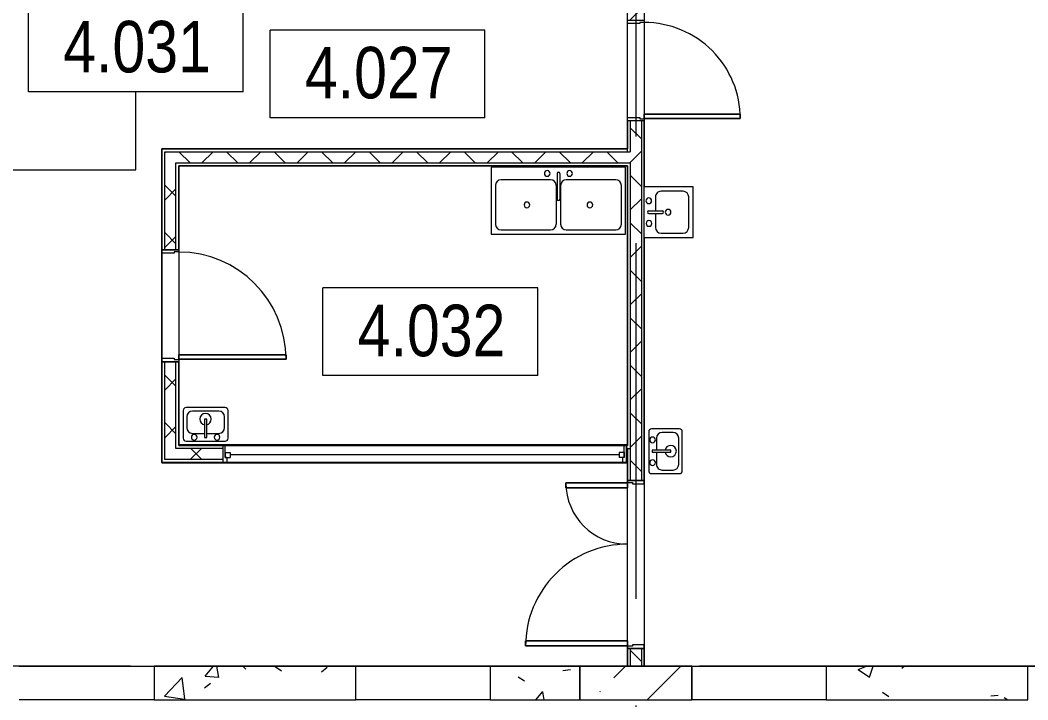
# Model space of a CAD drawing. Header units: millimetres. Extents: x 48966 to 294585, y -43515 to 30344.
# Drawn here: x 225481 to 234477, y -31683 to -25613 of the extents above; entities that cross this region are included whole.
import ezdxf

# ---------------------------------------------------------------- set-up
doc = ezdxf.new("R2010")
doc.units = ezdxf.units.MM
doc.linetypes.add('Осевые', pattern=[6350, 1270, -952.5, 3175, -952.5])
for name, color, linetype, lineweight in [('Двери', 7, 'Continuous', 9), ('Каркас_Импост', 7, 'Continuous', 9), ('Марки помещений', 7, 'Continuous', 9), ('Обобщенные модели', 7, 'Continuous', 9), ('Обобщенные модели-1', 7, 'Continuous', 18), ('Общие ребра', 7, 'Continuous', 9), ('Окна', 7, 'Continuous', 9), ('Оси-2', 7, 'Осевые', 9), ('Остекление', 7, 'Continuous', 9), ('Панель', 7, 'Continuous', 9), ('Перекрытия', 7, 'Continuous', 9), ('Стены', 7, 'Continuous', 9), ('Стены-1', 7, 'Continuous', 18), ('Штриховка разреза-1', 7, 'Continuous', 9)]:
    doc.layers.add(name, color=color, linetype=linetype, lineweight=lineweight)
doc.layers.add('Сантехнические приборы-1', color=7, linetype='Continuous', lineweight=9, true_color=0xaaaaaa)
doc.styles.add('Arial Narrow_1', font='Arial Narrow.ttf', dxfattribs={"height": 460})
pattern_1 = [(45, (108045.05, 0), (-212.132, 212.132), []), (135, (108045.05, 0), (-212.132, -212.132), [])]
pattern_2 = [(50, (108045, 0), (1457.472, -127.512), [152.4, -1676.4]), (355, (108045, 0), (-281.942, 1528.454), [121.92, -1341.12]), (100.451, (108166.5, -10.6), (1175.541, 1400.933), [129.52, -1424.721]), (46.184, (108045, 406.4), (2168.632, -336.342), [228.6, -2514.6]), (96.636, (108225.8, 378.4), (1899.22, 1979.42), [194.28, -2137.08]), (351.184, (108045, 406.4), (1899.24, 1979.402), [182.88, -2011.68]), (21, (108248.2, 304.8), (1212.915, -818.121), [152.4, -1676.4]), (326, (108248.2, 304.8), (494.417, 1473.504), [121.92, -1341.12]), (71.451, (108349.3, 236.6), (1707.337, 655.37), [129.52, -1424.721]), (37.5, (108045.05, 0), (24.7094, 676.4402), [67.056, -1257.808, 67.056, -1294.384, -1346.2]), (37.5, (108045.05, 0), (24.7094, 676.4402), [-2686.304, 67.056, -1279.144]), (7.5, (108045.05, 0), (534.5577, 801.4443), [67.056, -709.168, 67.056, -1227.328, -513.08]), (7.5, (108045.05, 0), (534.5577, 801.4443), [-2070.608, 67.056, -446.024]), (327.5, (107591.9, 0), (1084.7275, -45.8312), [67.056, -440.944, 67.056, -1517.904, -2103.12]), (327.5, (107591.9, 0), (1084.7275, -45.8312), [-2092.96, 67.056, -2036.064]), (317.5, (107388.7, 0), (1185.0347, 203.4135), [67.056, -593.344, 67.056, -985.52, -1493.52]), (317.5, (107388.7, 0), (1185.0347, 203.4135), [-1712.976, 67.056, -1426.464])]

# ---------------------------------------------------------------- blocks, each defined once
blk = doc.blocks.new('Обобщенные модели 21 - Обобщенные модели 21-1193761-План 4-го этажа на отм_ _6_600')
at = {"layer": 'Обобщенные модели'}
h = blk.add_hatch(dxfattribs=at)
h.set_pattern_fill('FP_7', color=256, style=0, pattern_type=2)
h.set_pattern_definition([(45, (0, 0), (-493.914, 493.914), []), (45, (493.9, 0), (-493.914, 493.914), [873.125, -174.625, 6.706, -167.919])])
h.paths.add_polyline_path([(122431.6, -31682.9), (123431.6, -31682.9), (123431.6, -31382.9), (122431.6, -31382.9)], flags=0)
at = {"layer": 'Обобщенные модели-1'}
for p, q in [((123431.6, -31382.9), (122431.6, -31382.9)), ((122431.6, -31382.9), (122431.6, -31682.9)), ((123431.6, -31682.9), (123431.6, -31382.9)), ((122431.6, -31682.9), (123431.6, -31682.9))]:
    blk.add_line(p, q, dxfattribs=at)
blk = doc.blocks.new('Дверь - Однопольная - ДВ10__21х9-6240642-План 4-го этажа на отм_ _6_600')
at = {"layer": 'Двери'}
for p, q in [((-429, -75), (-389, -75)), ((-429, -933), (-429, -75)), ((-389, -75), (-389, -933)), ((-389, -933), (-429, -933))]:
    blk.add_line(p, q, dxfattribs=at)
blk.add_arc((-429, -75), 858, 270, 0, dxfattribs=at)
at = {"layer": 'Каркас_Импост'}
for p, q in [((-450, 75), (-420, 75)), ((-450, -75), (-450, 75)), ((-420, 75), (-420, -35)), ((420, 75), (450, 75)), ((420, -35), (420, 75)), ((450, 75), (450, -75)), ((-430, -75), (-450, -75)), ((-430, -35), (-430, -75)), ((-420, -35), (-430, -35)), ((430, -35), (420, -35)), ((430, -75), (430, -35)), ((450, -75), (430, -75))]:
    blk.add_line(p, q, dxfattribs=at)
at = {"layer": 'Панель'}
for p, q in [((-389, -75), (-429, -75)), ((-429, -75), (-429, -933)), ((-389, -933), (-389, -75)), ((-429, -933), (-389, -933))]:
    blk.add_line(p, q, dxfattribs=at)
blk = doc.blocks.new('Дверь - Полуторная_001 - ДВ3_21-15-6256096-План 4-го этажа на отм_ _6_600')
at = {"layer": 'Двери'}
for p, q in [((-684, 984), (-729, 984)), ((-729, 984), (-729, 75)), ((-684, 75), (-684, 984)), ((684, 75), (684, 624)), ((684, 624), (729, 624)), ((729, 624), (729, 75)), ((-729, 75), (-684, 75)), ((729, 75), (684, 75))]:
    blk.add_line(p, q, dxfattribs=at)
for centre, radius, start, end in [((-729, 75), 909, 360, 90), ((729, 75), 549, 90, 180)]:
    blk.add_arc(centre, radius, start, end, dxfattribs=at)
at = {"layer": 'Каркас_Импост'}
for p, q in [((-730, 75), (-750, 75)), ((-750, 75), (-750, -75)), ((-730, 30), (-730, 75)), ((-720, 30), (-730, 30)), ((-720, -75), (-720, 30)), ((730, 30), (720, 30)), ((720, 30), (720, -75)), ((750, 75), (730, 75)), ((730, 75), (730, 30)), ((750, -75), (750, 75)), ((-750, -75), (-720, -75)), ((720, -75), (750, -75))]:
    blk.add_line(p, q, dxfattribs=at)
at = {"layer": 'Панель'}
for p, q in [((-729, 984), (-684, 984)), ((-729, 75), (-729, 984)), ((-684, 984), (-684, 75)), ((684, 624), (684, 75)), ((729, 624), (684, 624)), ((729, 75), (729, 624)), ((-684, 75), (-729, 75)), ((684, 75), (729, 75))]:
    blk.add_line(p, q, dxfattribs=at)
blk = doc.blocks.new('Дверь - Однопольная - ДВ10__21х10-6251286-План 4-го этажа на отм_ _6_600')
at = {"layer": 'Двери'}
for p, q in [((-479, -75), (-439, -75)), ((-479, -1033), (-479, -75)), ((-439, -75), (-439, -1033)), ((-439, -1033), (-479, -1033))]:
    blk.add_line(p, q, dxfattribs=at)
blk.add_arc((-479, -75), 958, 270, 0, dxfattribs=at)
at = {"layer": 'Каркас_Импост'}
for p, q in [((-500, 75), (-470, 75)), ((-500, -75), (-500, 75)), ((-470, 75), (-470, -35)), ((470, 75), (500, 75)), ((470, -35), (470, 75)), ((500, 75), (500, -75)), ((-480, -75), (-500, -75)), ((-480, -35), (-480, -75)), ((-470, -35), (-480, -35)), ((480, -35), (470, -35)), ((480, -75), (480, -35)), ((500, -75), (480, -75))]:
    blk.add_line(p, q, dxfattribs=at)
at = {"layer": 'Панель'}
for p, q in [((-439, -75), (-479, -75)), ((-479, -75), (-479, -1033)), ((-439, -1033), (-439, -75)), ((-479, -1033), (-439, -1033))]:
    blk.add_line(p, q, dxfattribs=at)
blk = doc.blocks.new('Кухонная мойка-Двойная - 1200 x 600 мм 2-4969073-План 4-го этажа на отм_ _6_600')
at = {"layer": 'Сантехнические приборы-1'}
for p, q in [((615.7, 302.3), (-584.3, 302.3)), ((-584.3, 302.3), (-584.3, -297.7)), ((615.7, -297.7), (615.7, 302.3)), ((-54.2, 188), (-495.4, 188)), ((3, 245.2), (3, 15)), ((28.4, 245.2), (28.4, 15)), ((526.8, 188), (85.5, 188)), ((-546.2, 137.2), (-546.2, -208.8)), ((-3.4, 137.2), (-3.4, -208.8)), ((34.7, 137.2), (34.7, -208.8)), ((577.6, -208.8), (577.6, 137.2)), ((-495.4, -259.6), (-54.2, -259.6)), ((85.5, -259.6), (526.8, -259.6)), ((-584.3, -297.7), (615.7, -297.7))]:
    blk.add_line(p, q, dxfattribs=at)
for centre, radius, start, end in [((-84.3, 245.2), 25.4, 360, 180), ((115.7, 245.2), 25.4, 360, 180), ((-495.4, 137.2), 50.8, 90, 180), ((-84.3, 245.2), 25.4, 180, 360), ((-54.2, 137.2), 50.8, 360, 90), ((15.7, 245.2), 12.7, 360, 180), ((85.5, 137.2), 50.8, 90, 180), ((115.7, 245.2), 25.4, 180, 0), ((526.8, 137.2), 50.8, 360, 90), ((15.7, 15), 12.7, 180, 0), ((-265.3, -35.8), 25.4, 0, 180), ((-265.3, -35.8), 25.4, 180, 360), ((296.6, -35.8), 25.4, 0, 180), ((296.6, -35.8), 25.4, 180, 360), ((-495.4, -208.8), 50.8, 180, 270), ((-54.2, -208.8), 50.8, 270, 0), ((85.5, -208.8), 50.8, 180, 270), ((526.8, -208.8), 50.8, 270, 0)]:
    blk.add_arc(centre, radius, start, end, dxfattribs=at)
blk = doc.blocks.new('Раковина-Одиночная-2D_400х300 - 400 x 300 мм-V58-План 4-го этажа на отм_ _6_600')
at = {"layer": 'Сантехнические приборы-1'}
for p, q in [((131.7, 389.6), (131.7, 140.4)), ((131.7, 389.6), (131.7, 140.4)), ((506.3, 415), (157.1, 415)), ((506.3, 415), (157.1, 415)), ((449.1, 383.3), (214.2, 383.3)), ((531.7, 140.4), (531.7, 389.6)), ((531.7, 140.4), (531.7, 389.6)), ((163.4, 332.5), (163.4, 235.7)), ((341.2, 311.4), (322.2, 311.4)), ((322.2, 311.4), (322.2, 146.8)), ((341.2, 146.8), (341.2, 311.4)), ((499.9, 235.7), (499.9, 332.5)), ((214.2, 184.9), (322.2, 184.9)), ((341.2, 184.9), (449.1, 184.9)), ((157.1, 115), (506.3, 115)), ((157.1, 115), (506.3, 115)), ((322.2, 146.8), (341.2, 146.8)), ((231.8, 75), (591.8, 75))]:
    blk.add_line(p, q, dxfattribs=at)
for centre, radius, start, end in [((157.1, 389.6), 25.4, 90, 180), ((157.1, 389.6), 25.4, 90, 180), ((214.2, 332.5), 50.8, 90, 180), ((330.5, 311.4), 50.8, 360, 180), ((449.1, 332.5), 50.8, 360, 90), ((506.3, 389.6), 25.4, 360, 90), ((506.3, 389.6), 25.4, 360, 90), ((330.5, 311.4), 50.8, 180, 260.54555), ((330.5, 311.4), 50.8, 282.16552, 0), ((214.2, 235.7), 50.8, 180, 270), ((449.1, 235.7), 50.8, 270, 0), ((157.1, 140.4), 25.4, 180, 270), ((157.1, 140.4), 25.4, 180, 270), ((230.1, 150), 25.4, 360, 180), ((230.1, 150), 25.4, 180, 0), ((433.3, 150), 25.4, 360, 180), ((433.3, 150), 25.4, 180, 360), ((506.3, 140.4), 25.4, 270, 360), ((506.3, 140.4), 25.4, 270, 0)]:
    blk.add_arc(centre, radius, start, end, dxfattribs=at)
blk = doc.blocks.new('Кухонная мойка-Островок - 450 x 450 мм-4968301-План 4-го этажа на отм_ _6_600')
at = {"layer": 'Сантехнические приборы-1'}
for p, q in [((-209.3, 213), (-209.3, -222.7)), ((240.7, -222.7), (240.7, 213)), ((3, 113), (-120.4, 113)), ((3, 170.2), (3, 53.1)), ((28.4, 170.2), (28.4, 53.1)), ((151.8, 113), (28.4, 113)), ((-171.2, 62.2), (-171.2, -133.8)), ((202.6, -133.8), (202.6, 62.2)), ((-209.3, -222.7), (240.7, -222.7)), ((-120.4, -184.6), (151.8, -184.6))]:
    blk.add_line(p, q, dxfattribs=at)
for centre, radius, start, end in [((-84.3, 170.2), 25.4, 360, 180), ((15.7, 170.2), 12.7, 360, 180), ((117.3, 172.3), 25.4, 360, 180), ((-120.4, 62.2), 50.8, 90, 180), ((-84.3, 170.2), 25.4, 180, 0), ((117.3, 172.3), 25.4, 180, 0), ((151.8, 62.2), 50.8, 360, 90), ((15.7, 0), 25.4, 360, 180), ((15.7, 0), 25.4, 180, 0), ((15.7, 53.1), 12.7, 180, 0), ((-120.4, -133.8), 50.8, 180, 270), ((151.8, -133.8), 50.8, 270, 0)]:
    blk.add_arc(centre, radius, start, end, dxfattribs=at)
blk = doc.blocks.new('Фрамуга - 3600 x 1000 мм-6819923-План 4-го этажа на отм_ _6_600')
at = {"layer": 'Каркас_Импост'}
for p, q in [((-1806.35, 75), (-1838.1, 75)), ((-1819.05, 29.45), (-1774.6, 29.45)), ((-1819.05, -15), (-1819.05, 29.45)), ((-1819.05, 29.45), (-1806.35, 29.45)), ((-1819.05, 29.45), (-1819.05, -75)), ((-1806.35, 75), (-1806.35, 29.45)), ((-1774.6, -15), (-1774.6, 29.45)), ((1698.4, -15), (1698.4, 29.45)), ((1742.85, 29.45), (1698.4, 29.45)), ((1730.15, 75), (1761.9, 75)), ((1730.15, 29.45), (1730.15, 75)), ((1730.15, 29.45), (1742.85, 29.45)), ((1742.85, -15), (1742.85, 29.45)), ((1742.85, 29.45), (1742.85, -75)), ((-1838.1, -75), (-1819.05, -75)), ((-1819.05, -15), (-1774.6, -15)), ((1742.85, -15), (1698.4, -15)), ((1761.9, -75), (1742.85, -75))]:
    blk.add_line(p, q, dxfattribs=at)
at = {"layer": 'Остекление'}
blk.add_line((-1774.6, 7.225), (1698.4, 7.225), dxfattribs=at)
blk = doc.blocks.new('Марка помещения_Р - Марка помещения-4575829-План 4-го этажа на отм_ _6_600')
at = {"layer": 'Марки помещений'}
for p, q in [((-4.79375, -1.95625), (-4.79375, 1.95625)), ((4.79375, 1.95625), (-4.79375, 1.95625)), ((4.79375, -1.95625), (4.79375, 1.95625)), ((4.79375, -1.95625), (-4.79375, -1.95625))]:
    blk.add_line(p, q, dxfattribs=at)

msp = doc.modelspace()

# ---------------------------------------------------------------- hatches: boundary and pattern name
at = {"layer": 'Штриховка разреза-1'}
h = msp.add_hatch(dxfattribs=at)
h.set_pattern_fill('FP_5', color=256, style=0, pattern_type=2)
h.set_pattern_definition(pattern_1)
h.paths.add_polyline_path([(231026.7, -31382.9), (231026.7, -31222.9), (230926.7, -31222.9), (230926.7, -31382.9)], flags=0)
h.paths.add_polyline_path([(230926.7, -29440.4), (231026.7, -29440.4), (231026.7, -26512.9), (230926.7, -26512.9), (230926.7, -29437.8)], flags=0)
h.paths.add_polyline_path([(230926.7, -25612.9), (231026.7, -25612.9), (231026.7, -24532.9), (230926.7, -24532.9), (230926.7, -25382.3)], flags=0)
h = msp.add_hatch(dxfattribs=at)
h.set_pattern_fill('FP_5', color=256, style=0, pattern_type=2)
h.set_pattern_definition(pattern_1)
h.paths.add_polyline_path([(226871.7, -26887.8), (230926.7, -26887.8), (230926.7, -26787.8), (226771.7, -26787.8), (226771.7, -26887.8)], flags=0)
h = msp.add_hatch(dxfattribs=at)
h.set_pattern_fill('FP_5', color=256, style=0, pattern_type=2)
h.set_pattern_definition(pattern_1)
h.paths.add_polyline_path([(226871.7, -29537.8), (226871.7, -28662.8), (226771.7, -28662.8), (226771.7, -29537.8)], flags=0)
h.paths.add_polyline_path([(226871.7, -27662.8), (226871.7, -26887.8), (226771.7, -26887.8), (226771.7, -27662.8)], flags=0)
h = msp.add_hatch(dxfattribs=at)
h.set_pattern_fill('FP_5', color=256, style=0, pattern_type=2)
h.set_pattern_definition(pattern_1)
h.paths.add_polyline_path([(227292.7, -29537.8), (227292.7, -29437.8), (226871.7, -29437.8), (226871.7, -29537.8), (226896.7, -29537.8)], flags=0)
h.paths.add_polyline_path([(230901.7, -29537.8), (230901.7, -29440.4), (230926.7, -29440.4), (230926.7, -29437.8), (230892.7, -29437.8), (230892.7, -29537.8)], flags=0)
h = msp.add_hatch(dxfattribs=at)
h.set_pattern_fill('FP_5', color=256, style=0, pattern_type=2)
h.set_pattern_definition(pattern_1)
h.paths.add_polyline_path([(230926.7, -29722.9), (231026.7, -29722.9), (231026.7, -29440.4), (230926.7, -29440.4), (230926.7, -29596.3)], flags=0)
h = msp.add_hatch(dxfattribs=at)
h.set_pattern_fill('FP_8', color=256, style=0, pattern_type=2)
h.set_pattern_definition(pattern_2)
h.paths.add_polyline_path([(226676.7, -31682.9), (228476.7, -31682.9), (228476.7, -31382.9), (226676.7, -31382.9)], flags=0)
h.paths.add_polyline_path([(230204.6, -31682.9), (230476.7, -31682.9), (230476.7, -31382.9), (229676.7, -31382.9), (229676.7, -31682.9)], flags=0)
h = msp.add_hatch(dxfattribs=at)
h.set_pattern_fill('FP_8', color=256, style=0, pattern_type=2)
h.set_pattern_definition(pattern_2)
h.paths.add_polyline_path([(236476.7, -31682.9), (236476.7, -31382.9), (235676.7, -31382.9), (235676.7, -31682.9)], flags=0)
h.paths.add_polyline_path([(233826.9, -31682.9), (234476.7, -31682.9), (234476.7, -31382.9), (232676.7, -31382.9), (232676.7, -31682.9)], flags=0)

# ---------------------------------------------------------------- linework, layer by layer
at = {"layer": 'Марки помещений'}
for p, q in [((226512.8, -26949.8), (226512.8, -26252.6)), ((224435.6, -26949.8), (226512.8, -26949.8))]:
    msp.add_line(p, q, dxfattribs=at)
at = {"layer": 'Общие ребра'}
for p, q in [((230901.7, -26512.9), (230901.7, -26760.8)), ((230926.7, -26512.9), (230926.7, -26787.8)), ((231026.7, -26512.9), (231026.7, -29440.4)), ((231051.7, -29440.4), (231051.7, -26512.9)), ((226746.7, -26787.8), (226746.7, -26912.8)), ((226771.7, -26787.8), (230901.7, -26787.8)), ((226771.7, -26887.8), (226771.7, -26787.8)), ((230901.7, -26787.8), (230901.7, -26762.8)), ((230901.7, -26787.8), (230926.7, -26787.8)), ((226771.7, -26912.8), (226771.7, -26887.8)), ((226871.7, -26887.8), (230901.7, -26887.8)), ((226871.7, -26912.8), (226871.7, -26887.8)), ((230901.7, -26887.8), (230926.7, -26887.8)), ((230926.7, -26887.8), (230926.7, -29437.8)), ((226746.7, -26912.8), (226746.7, -27662.8)), ((226771.7, -27662.8), (226771.7, -26912.8)), ((226871.7, -27662.8), (226871.7, -26912.8)), ((226896.7, -27662.8), (226896.7, -26912.8)), ((226746.7, -28662.8), (226746.7, -29562.8)), ((226771.7, -29537.8), (226771.7, -28662.8)), ((226871.7, -29437.8), (226871.7, -28662.8)), ((226896.7, -29412.8), (226896.7, -28662.8)), ((226898.7, -29410.8), (226896.7, -29410.8)), ((226896.7, -29410.8), (226896.7, -29412.8)), ((226896.7, -29412.8), (226898.7, -29412.8)), ((226903.7, -29410.8), (226898.7, -29410.8)), ((230899.7, -29410.8), (226903.7, -29410.8)), ((230901.7, -29410.8), (230899.7, -29410.8)), ((226896.7, -29437.8), (226871.7, -29437.8)), ((227292.7, -29437.8), (226896.7, -29437.8)), ((230901.7, -29437.8), (230892.7, -29437.8)), ((230901.7, -29437.8), (230926.7, -29437.8)), ((230926.7, -29440.4), (230926.7, -29722.9)), ((231026.7, -29440.4), (231026.7, -29722.9)), ((231051.7, -29722.9), (231051.7, -29440.4)), ((226871.7, -29537.8), (226771.7, -29537.8)), ((226896.7, -29537.8), (226871.7, -29537.8)), ((227292.7, -29537.8), (226896.7, -29537.8)), ((230901.7, -29537.8), (230892.7, -29537.8)), ((230901.7, -29562.8), (230901.7, -29722.9)), ((230926.7, -31222.9), (230926.7, -31382.9)), ((231026.7, -31222.9), (231026.7, -31382.9)), ((231051.7, -31382.9), (231051.7, -31222.9))]:
    msp.add_line(p, q, dxfattribs=at)
at = {"layer": 'Оси-2'}
for p, q in [((230976.7, 25417.1), (230976.7, -41737.8)), ((258216.7, -31382.9), (199731.8, -31382.9))]:
    msp.add_line(p, q, dxfattribs=at)
at = {"layer": 'Перекрытия'}
for p, q in [((231051.7, -24532.9), (231051.7, -27102.9)), ((230901.7, -26762.8), (230901.7, -25312.9)), ((226746.7, -29562.8), (226746.7, -26762.8)), ((226746.7, -26762.8), (230901.7, -26762.8)), ((230901.7, -26912.8), (226896.7, -26912.8)), ((226896.7, -26912.8), (226896.7, -27662.8)), ((230901.7, -29412.8), (230901.7, -26912.8)), ((231051.7, -27552.9), (231051.7, -31382.9)), ((226896.7, -27662.8), (226746.7, -27662.8)), ((226746.7, -27662.8), (226746.7, -28662.8)), ((226746.7, -28662.8), (226896.7, -28662.8)), ((226896.7, -28662.8), (226896.7, -29412.8)), ((226896.7, -29412.8), (230901.7, -29412.8)), ((230901.7, -29562.8), (226746.7, -29562.8)), ((230901.7, -31382.9), (230901.7, -29562.8)), ((225476.7, -31382.9), (230901.7, -31382.9)), ((231051.7, -31382.9), (241491.7, -31382.9))]:
    msp.add_line(p, q, dxfattribs=at)
at = {"layer": 'Стены'}
for p, q in [((230901.7, -25612.9), (231051.7, -25612.9)), ((230901.7, -26512.9), (230901.7, -25612.9)), ((231051.7, -25612.9), (231051.7, -26512.9)), ((231051.7, -26512.9), (230901.7, -26512.9)), ((226746.7, -28662.8), (226746.7, -27662.8)), ((226746.7, -27662.8), (226896.7, -27662.8)), ((226896.7, -27662.8), (226896.7, -28662.8)), ((226896.7, -28662.8), (226746.7, -28662.8)), ((227292.7, -29562.8), (227292.7, -29412.8)), ((227292.7, -29412.8), (230892.7, -29412.8)), ((230892.7, -29562.8), (230892.7, -29412.8)), ((230892.7, -29562.8), (227292.7, -29562.8)), ((230901.7, -31222.9), (230901.7, -29722.9)), ((231051.7, -29722.9), (231051.7, -31222.9)), ((231051.7, -31222.9), (230901.7, -31222.9)), ((225471.7, -31382.9), (226676.7, -31382.9)), ((226676.7, -31382.9), (226676.7, -31682.9)), ((228476.7, -31682.9), (228476.7, -31382.9)), ((228476.7, -31382.9), (229676.7, -31382.9)), ((229676.7, -31382.9), (229676.7, -31682.9)), ((231476.7, -31382.9), (231476.7, -31682.9)), ((231476.7, -31382.9), (232676.7, -31382.9)), ((232676.7, -31382.9), (232676.7, -31682.9)), ((226676.7, -31682.9), (225471.7, -31682.9)), ((229676.7, -31682.9), (228476.7, -31682.9)), ((232676.7, -31682.9), (231476.7, -31682.9))]:
    msp.add_line(p, q, dxfattribs=at)
at = {"layer": 'Стены-1'}
for p, q in [((231051.7, -26512.9), (230901.7, -26512.9)), ((230901.7, -26762.8), (226746.7, -26762.8)), ((226746.7, -26762.8), (226746.7, -26787.8)), ((230901.7, -26760.8), (230901.7, -26762.8)), ((226896.7, -26912.8), (230901.7, -26912.8)), ((230901.7, -26912.8), (230901.7, -29412.8)), ((226746.7, -27662.8), (226896.7, -27662.8)), ((226896.7, -28662.8), (226746.7, -28662.8)), ((227292.7, -29412.8), (226896.7, -29412.8)), ((230894.7, -29405.8), (226903.7, -29405.8)), ((226903.7, -29412.8), (230901.7, -29412.8)), ((227292.7, -29562.8), (227292.7, -29412.8)), ((230901.7, -29412.8), (230892.7, -29412.8)), ((230892.7, -29412.8), (230892.7, -29562.8)), ((230901.7, -29412.8), (230901.7, -29405.8)), ((230901.7, -29440.4), (230901.7, -29562.8)), ((230901.7, -29562.8), (230901.7, -29440.4)), ((226744.7, -29562.8), (226744.7, -29564.8)), ((226744.7, -29564.8), (230899.7, -29564.8)), ((226746.7, -29562.8), (226771.7, -29562.8)), ((230899.7, -29562.8), (226746.7, -29562.8)), ((226771.7, -29562.8), (226896.7, -29562.8)), ((226896.7, -29562.8), (227292.7, -29562.8)), ((230892.7, -29562.8), (230901.7, -29562.8)), ((230901.7, -29722.9), (231051.7, -29722.9)), ((231051.7, -31222.9), (230901.7, -31222.9)), ((230901.7, -31222.9), (230901.7, -31382.9)), ((228476.7, -31382.9), (226676.7, -31382.9)), ((226676.7, -31382.9), (226676.7, -31682.9)), ((228476.7, -31682.9), (228476.7, -31382.9)), ((230476.7, -31382.9), (229676.7, -31382.9)), ((229676.7, -31382.9), (229676.7, -31682.9)), ((230476.7, -31682.9), (230476.7, -31382.9)), ((230901.7, -31382.9), (231051.7, -31382.9)), ((234476.7, -31382.9), (232676.7, -31382.9)), ((232676.7, -31382.9), (232676.7, -31682.9)), ((234476.7, -31682.9), (234476.7, -31382.9)), ((226676.7, -31682.9), (228476.7, -31682.9)), ((229676.7, -31682.9), (230476.7, -31682.9)), ((232676.7, -31682.9), (234476.7, -31682.9))]:
    msp.add_line(p, q, dxfattribs=at)

# ---------------------------------------------------------------- block references
at = {"layer": 'Двери'}
for name, p, rotation in [('Дверь - Однопольная - ДВ10__21х9-6240642-План 4-го этажа на отм_ _6_600', (230976.7, -26062.9), 89.99999999999993), ('Дверь - Однопольная - ДВ10__21х10-6251286-План 4-го этажа на отм_ _6_600', (226821.7, -28162.8), 90), ('Дверь - Полуторная_001 - ДВ3_21-15-6256096-План 4-го этажа на отм_ _6_600', (230976.7, -30472.9), 89.99999999999993)]:
    msp.add_blockref(name, p, dxfattribs=dict(at, rotation=rotation))
at = {"layer": 'Марки помещений', "xscale": 199.9999999999999, "yscale": 199.9999999999999, "zscale": 199.9999999999999}
for p in [(226512.8, -25861.4), (228670.3, -26093.3), (229142.1, -28395.8)]:
    msp.add_blockref('Марка помещения_Р - Марка помещения-4575829-План 4-го этажа на отм_ _6_600', p, dxfattribs=at)
at = {"layer": 'Обобщенные модели'}
msp.add_blockref('Обобщенные модели 21 - Обобщенные модели 21-1193761-План 4-го этажа на отм_ _6_600', (108045, 0), dxfattribs=at)
at = {"layer": 'Окна', "rotation": 180}
msp.add_blockref('Фрамуга - 3600 x 1000 мм-6819923-План 4-го этажа на отм_ _6_600', (229054.6, -29487.8), dxfattribs=at)
at = {"layer": 'Сантехнические приборы-1'}
for name, p in [('Кухонная мойка-Двойная - 1200 x 600 мм 2-4969073-План 4-го этажа на отм_ _6_600', (230270.4, -27227.1)), ('Раковина-Одиночная-2D_400х300 - 400 x 300 мм-V58-План 4-го этажа на отм_ _6_600', (226805, -29487.8))]:
    msp.add_blockref(name, p, dxfattribs=at)
for name, p, rotation in [('Кухонная мойка-Островок - 450 x 450 мм-4968301-План 4-го этажа на отм_ _6_600', (231264.7, -27343.6), 89.9999999999997), ('Раковина-Одиночная-2D_400х300 - 400 x 300 мм-V58-План 4-го этажа на отм_ _6_600', (230976.7, -29131.1), 269.9999999999999)]:
    msp.add_blockref(name, p, dxfattribs=dict(at, rotation=rotation))

# ---------------------------------------------------------------- texts
at = {"layer": 'Марки помещений', "char_height": 460, "width": 1587.341, "attachment_point": 1, "style": 'Arial Narrow_1'}
for s, insert in [('4.031', (225864.9, -25619.5)), ('4.027', (228022.4, -25851.5)), ('4.032', (228494.2, -28154))]:
    msp.add_mtext(s, dxfattribs=dict(at, insert=insert))

doc.saveas('drawing.dxf')
